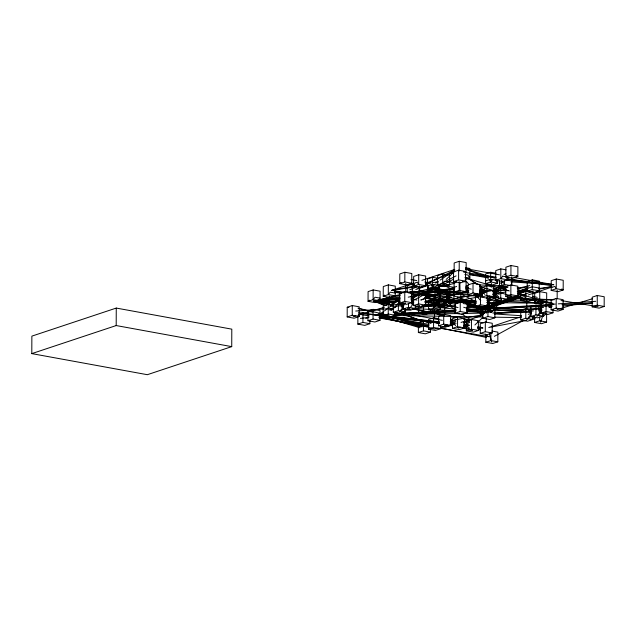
<?xml version="1.0" encoding="UTF-8"?>
<svg xmlns="http://www.w3.org/2000/svg" width="636" height="636" viewBox="0 0 636 636"><rect width="100%" height="100%" fill="white"/><g stroke="black" fill="none" stroke-linecap="round" stroke-linejoin="round"><path stroke-width="0.95" d="M31.8 353.616L31.864 336.134L116.261 308.07L231.798 329.154L231.735 346.628L147.337 374.699L31.8 353.616L116.197 325.553L231.735 346.628M116.197 325.553L116.261 308.07M347.184 316.951L347.216 307.236L352.28 305.55L359.213 306.822L359.181 316.529L354.117 318.215L347.184 316.951L352.249 315.265L359.181 316.529M352.249 315.265L352.28 305.55M369.858 320.775L369.85 323.692L364.786 325.378L357.853 324.106L357.877 316.338M357.853 324.106L362.918 322.428L362.949 312.713L368.149 313.667M367.982 320.743L368.013 311.036L373.078 309.35L380.01 310.614L379.978 320.321L374.914 322.007L367.982 320.743L373.046 319.057L379.978 320.321M373.046 319.057L373.078 309.35M373.149 289.929L373.117 299.635L368.053 301.321L368.085 291.614L373.149 289.929L380.082 291.193L380.042 300.908L374.978 302.585L368.053 301.321L369.389 300.168M395.179 312.356L395.171 315.273L390.106 316.959L383.174 315.687L383.206 305.98L388.27 304.294L393.469 305.248M383.174 315.687L388.238 314.009L388.27 304.294M388.342 284.88L388.302 294.587L383.238 296.273L383.277 286.558L388.342 284.88L395.274 286.144L395.234 295.851L390.17 297.537L383.238 296.273L384.581 295.112M389.208 304.803L389.24 296.058M405.307 308.993L405.299 311.902L400.235 313.588L393.302 312.324L393.334 302.617L398.398 300.931L400.131 301.241M393.302 312.324L398.367 310.638L398.398 300.931M399.694 303.054L399.726 293.347L404.79 291.662L411.723 292.926L411.691 302.641L406.627 304.318L399.694 303.054L404.758 301.377L411.691 302.641M415.435 305.622L415.427 308.54L410.363 310.217L403.431 308.953L403.447 303.126M404.758 301.377L404.79 291.662M401.101 282.479L399.758 283.64L404.822 281.955L404.862 272.248L411.794 273.512L411.754 283.219L406.69 284.904L399.758 283.64L399.798 273.925L404.862 272.248M405.728 292.17L405.76 283.425M407.247 292.52L407.271 285.723L412.335 284.038L414.068 284.356M403.431 308.953L408.495 307.268L408.511 303.388M412.335 284.038L412.295 293.752L418.361 294.858M413.559 305.59L413.591 295.875L418.655 294.19L425.587 295.462L425.556 305.169L420.491 306.854L413.559 305.59L418.623 303.905L425.556 305.169M430.381 329.217L430.373 332.127L425.309 333.813L418.377 332.549L418.409 322.834L423.473 321.148L428.672 322.102M418.464 306.329L418.44 313.127L425.373 314.391L430.437 312.705L430.445 309.796M418.623 303.905L418.655 294.19M418.727 274.776L418.687 284.483L413.623 286.168L413.662 276.461L418.727 274.776L425.659 276.04L425.619 285.747L420.555 287.432L413.623 286.168L415.046 282.925L417.296 282.177L418.687 284.483L425.619 285.747M419.227 295.017L419.259 286.28M419.593 294.699L419.625 285.962M418.377 332.549L423.441 330.863L423.473 321.148M419.776 311.974L418.44 313.127L423.504 311.441L423.528 305.614M439.492 285.365L439.484 288.283L434.42 289.96L427.487 288.696L427.527 278.989L432.591 277.304L437.783 278.25M440.51 325.847L440.502 328.756L435.437 330.442L428.505 329.178L428.537 319.471L433.601 317.785L438.8 318.731M439.492 285.508L434.491 284.594L431.16 284.705L428.903 285.453L427.487 288.696L432.552 287.011L432.591 277.304M428.505 329.178L433.569 327.492L433.601 317.785M433.665 298.364L433.633 308.078L428.569 309.756L428.6 300.049L433.665 298.364L435.398 298.682M434.539 318.286L434.571 309.549M438.633 325.807L438.665 316.1L443.729 314.415L450.662 315.679L450.63 325.394L445.566 327.079L438.633 325.807L443.697 324.129L450.63 325.394M438.721 300.566L438.697 306.393L445.629 307.657L450.693 305.972L450.701 303.062M446.965 297.298L440.033 296.034L436.375 297.25L434.96 300.494L440.025 298.809L440.056 289.102L446.989 290.366L446.957 300.073L441.893 301.758L434.96 300.494L434.992 290.787L440.056 289.102M440.573 306.425L440.565 309.342L435.501 311.02L428.569 309.756L429.904 308.603M442.712 273.933L442.68 283.648L437.616 285.333L437.655 275.619L442.712 273.933L449.644 275.205L449.612 284.912L444.548 286.598L437.616 285.333L438.586 284.117M443.697 324.129L443.729 314.415M443.777 300.82L443.761 304.708L438.697 306.393L439.667 305.177M444.667 314.923L444.699 306.178L425.071 304.771M455.758 304.286L448.825 303.022L448.857 293.315L453.921 291.63L453.889 301.337L448.825 303.022L450.24 299.779L453.897 298.562L460.83 299.834M452.49 328.343L452.53 318.628L457.594 316.951L464.526 318.215L464.487 327.922L459.423 329.607L452.49 328.343L457.554 326.658L464.487 327.922M453.532 281.589L453.563 271.874L458.628 270.189L465.56 271.461L465.528 281.168L460.464 282.853L453.532 281.589L458.596 279.904L465.528 281.168M462.634 281.358L466.101 281.986L466.069 291.693L461.005 293.379L454.072 292.115L454.104 282.408L456.632 281.565M454.144 271.723L454.168 262.986L459.232 261.301L466.164 262.565L466.132 272.28L463.533 271.803M455.153 313.174L455.185 303.467L460.249 301.782L467.182 303.046L467.142 312.761L462.086 314.438L455.153 313.174L460.218 311.489L467.142 312.761M457.554 326.658L457.594 316.951M458.596 279.904L458.628 270.189M454.072 292.115L459.136 290.429L459.168 281.692M459.2 271.015L459.232 261.301M460.218 311.489L460.249 301.782M460.822 302.601L460.854 292.894M466.355 330.871L466.395 321.164L471.459 319.479L478.391 320.743L478.352 330.45L473.287 332.135L466.355 330.871L471.419 329.186L478.352 330.45M467.937 294.643L467.969 284.936L473.033 283.251L479.965 284.515L479.934 294.23L474.869 295.907L467.937 294.643L473.001 292.965L479.934 294.23M471.419 329.186L471.459 319.479M473.001 292.965L473.033 283.251M487.43 298.252L487.399 306.019L482.334 307.705L475.402 306.441L475.442 296.734L480.506 295.048L482.239 295.366M482.621 309.191L476.555 308.086L476.563 306.139M480.22 333.399L480.26 323.692L485.324 322.007L492.248 323.271L492.216 332.978L487.152 334.663L480.22 333.399L485.284 331.714L492.216 332.978M480.307 308.158L480.291 313.977L482.891 314.454M475.402 306.441L480.466 304.755L480.506 295.048M481.802 297.179L481.834 287.464L486.898 285.779L493.83 287.051L493.79 296.758L488.726 298.443L481.802 297.179L486.858 295.494L493.79 296.758M482.875 318.239L482.915 308.524L487.979 306.846L494.911 308.11L494.872 317.817L489.807 319.503L482.875 318.239L487.939 316.553L494.872 317.817M485.284 331.714L485.324 322.007M497.606 280.325L497.598 283.235L492.534 284.92L485.602 283.656L485.634 273.941L490.698 272.264L495.897 273.21M491.787 331.014L497.853 332.119L497.821 341.826L492.757 343.512L485.825 342.248L485.856 334.48M486.254 322.508L486.27 318.628M486.858 295.494L486.898 285.779M487.939 316.553L487.979 306.846M488.551 307.665L488.583 298.928M485.602 283.656L490.666 281.971L490.698 272.264M485.825 342.248L490.889 340.562L490.92 332.795M492.304 307.737L492.32 303.849L487.987 303.062M487.279 299.612L489.879 300.081L494.943 298.395L494.975 288.688L493.242 288.37M507.671 296.376L507.655 299.286L502.591 300.971L495.659 299.707L495.698 290L500.763 288.315L505.962 289.261M508.816 298.014L508.808 300.931L503.744 302.609L496.811 301.345L496.819 299.405M505.533 287.289L499.467 286.184L499.483 280.357M495.659 299.707L500.723 298.022L500.763 288.315M500.826 268.893L500.794 278.6L495.73 280.285L495.762 270.578L500.826 268.893L506.025 269.839M501.701 288.816L501.725 280.079M504.547 280.619L504.531 284.499L499.467 286.184M505.787 296.336L505.827 286.629L510.891 284.944L517.823 286.208L517.784 295.923L512.719 297.6L505.787 296.336L510.851 294.651L517.784 295.923M507.735 276.954L507.727 279.872L502.663 281.549L495.73 280.285L496.7 279.077M510.851 294.651L510.891 284.944M506.828 275.706L505.858 276.922L510.923 275.237L510.954 265.522L517.887 266.794L517.855 276.501L512.791 278.186L505.858 276.922L505.89 267.207L510.954 265.522M511.463 284.793L511.487 277.996M511.829 285.445L511.853 276.708M532.737 316.601L532.73 319.51L527.665 321.196L520.733 319.932L520.765 310.217L525.829 308.54L531.028 309.486M520.733 319.932L525.797 318.246L525.829 308.54M525.9 289.118L525.869 298.825L520.805 300.51L520.836 290.803L525.9 289.118L527.634 289.436M526.767 309.04L526.799 300.303M527.196 291.248L527.228 281.533L532.292 279.848L539.225 281.12L539.193 290.827L534.129 292.512L527.196 291.248L532.26 289.563L539.193 290.827M542.866 313.23L542.858 316.14L537.794 317.825L530.861 316.561L530.893 306.854L535.957 305.169L541.157 306.115M532.26 289.563L532.292 279.848M532.801 300.089L525.869 298.825L524.469 296.519L522.22 297.266L520.805 300.51L527.737 301.774L532.801 300.089L532.825 291.352M546.618 314.271L546.594 322.039L541.53 323.724L534.598 322.46L534.622 316.633M530.861 316.561L535.925 314.876L535.957 305.169M534.598 322.46L539.662 320.775L539.678 316.895M539.765 291.646L539.733 301.353L534.669 303.038L534.701 293.331L539.765 291.646L546.698 292.91L546.658 302.625L545.33 301.559M540.648 306.711L540.664 302.831M552.994 309.859L552.986 312.777L547.922 314.462L540.99 313.19L541.021 303.483L546.086 301.798L552.151 302.903M540.99 313.19L546.054 311.513L546.086 301.798M551.118 309.827L551.15 300.113L556.214 298.435L563.146 299.699L563.114 309.406L558.05 311.091L551.118 309.827L556.182 308.142L563.114 309.406M551.189 290.406L551.221 280.699L556.285 279.013L563.218 280.277L563.178 289.984L558.122 291.67L551.189 290.406L556.254 288.72L563.178 289.984L561.85 288.927M556.182 308.142L556.214 298.435M556.285 279.013L556.254 288.72L554.854 286.415L551.197 287.631M557.152 298.936L557.184 290.199M592.172 306.886L592.203 297.179L597.268 295.494L604.2 296.758L604.168 306.465L599.104 308.15L592.172 306.886L597.236 305.2L604.168 306.465M597.236 305.2L597.268 295.494M489.012 307.363L490.046 297.791M491.183 287.273L491.596 283.441M402.516 302.625L401.849 306.417L403.598 305.495M543.812 312.761L543.144 316.553L546.006 313.818M540.592 322.253L543.653 313.214M479.934 306.957L476.555 308.086L477.262 306.465M481.706 310.742L480.291 313.977L482.819 313.143M489.497 307.522L496 298.745M503.1 289.165L505.461 285.977L479.87 284.96M403.486 306.727L399.297 312.109L403.812 308.46M413.615 303.364L409.425 308.746L407.501 308.46M531.513 313.564L526.735 319.717L531.243 316.068M541.641 310.201L536.864 316.354L541.371 312.697M419.243 292.242L414.235 291.328L412.295 293.752L410.904 291.447L407.247 292.655M427.487 288.696L428.457 287.488M431.16 284.705L432.552 287.011L434.491 284.594M448.825 303.022L449.795 301.814M490.666 281.971L492.598 279.546L495.683 280.11L497.598 283.235L490.666 281.971L489.267 279.665L485.61 280.881M476.555 308.086L477.525 306.87M467.317 309.851L491.421 312.332L501.621 300.78M391.72 309.788L399.599 302.259M446.162 279.427L454.756 271.214M492.924 291.542L499.371 285.381M489.553 307.387L496.716 300.55M474.901 324.964L482.78 317.436M411.325 302.37L413.575 300.542M538.756 309.971L541.761 307.538M548.884 306.608L551.889 304.167M389.995 305.169L399.432 297.95M378.213 315.734L383.468 311.72M384.43 310.98L399.917 299.135M436.034 282.789L437.632 281.732M440.033 280.142L454.422 270.594M489.633 307.546L499.228 301.178M494.371 336.341L523.738 320.298M540.155 311.33L541.88 310.384M383.595 313.079L379.215 315.384L382.761 313.588M389.725 309.851L395.854 306.624M411.484 301.345L453.508 279.204M476.801 293.959L473.931 294.436L475.672 293.538M480.013 291.296L485.22 288.601M486.341 295.676L487.796 296.964L489.529 296.066M493.011 294.277L499.085 291.129M446.369 324.702L444.628 325.6L447.498 325.123M450.709 322.46L455.917 319.765M490.65 307.419L502.806 301.138L543.088 303.086M460.226 327.23L458.492 328.128L457.038 326.84M463.7 325.441L469.781 322.301M389.828 309.955L393.366 308.134M395.131 307.228L403.081 303.141M411.031 299.055L456.076 275.889M421.883 286.454L415.777 289.531L427.972 285.477M425.373 284.705L454.136 270.228M489.712 307.633L501.041 301.933M518.475 293.164L527.188 288.776M379.247 315.496L382.808 313.866M390.83 310.193L393.501 308.969M399.742 306.115L405.084 303.666M512.934 297.767L490.69 307.538L533.191 291.034M409.783 289.738L417.995 286.462M425.293 283.553L453.579 272.272M488.313 306.099L499.26 301.734M518.427 294.094L527.546 290.453M411.325 297.72L414.092 296.646M418.711 294.842L443.618 285.119L454.064 290.477M379.302 315.615L382.983 314.224M411.516 303.452L413.36 302.752M420.722 299.977L456.616 286.423M413.416 283.171L391.792 290.366L404.536 292.314M421.883 280.357L454.796 269.41M463.875 272.017L465.56 271.461M435.437 282.988L438.284 282.042M358.728 314.12L362.949 312.713M465.647 279.578L469.869 278.178L469.901 268.464L465.568 267.677M365.803 318.398L368.936 317.364L360.405 318.413M376.162 314.955L382.975 312.689M391.196 309.955L393.605 309.16M401.125 306.655L403.947 305.717M411.468 303.213L413.75 302.458M421.271 299.961L454.732 288.831M494.148 277.749L495.937 277.153M503.982 274.482L505.962 273.822M437.115 303.849L438.808 303.293M447.243 300.486L448.937 299.922M499.475 283.41L503.132 282.193L504.531 284.499L510.597 285.604M517.275 291.479L527.999 287.917M527.204 288.474L532.268 286.788L539.201 288.052M496.811 301.345L500.182 300.224M511.161 296.575L506.94 297.982L513.872 299.246L518.936 297.561L518.968 287.854L517.235 287.536M490.714 307.45L520.812 297.441M528.333 294.937L551.849 287.122M461.044 322.436L482.613 315.265M521.321 316.672L488.766 327.492L526.481 320.417M528.27 314.359L531.553 313.27M538.613 310.917L541.944 309.812L538.573 307.697M548.955 307.482L552.072 306.449M557.112 309.613L592.601 298.689M353.187 316.736L356.025 315.869M357.925 315.297L384.462 307.212M376.242 315.257L382.92 313.492M424.928 302.378L468.843 290.763M399.965 294.587L374.048 301.114L384.836 305.725M517.307 288.498L529.74 285.548M400.155 295.374L374.048 301.114L386.72 305.383M410.792 293.037L454.303 283.473M473.931 294.436L477.819 293.617M479.759 293.204L507.933 287.241M377.267 315.289L383.063 314.057M414.958 307.283L419.792 306.258M421.724 305.844L471.984 295.168M479.711 293.53L482.613 292.91M438.387 328.144L434.499 328.971L385.734 315.806M440.327 327.739L452.959 325.06M463.644 322.802L468.501 321.776M415.96 285.826L391.792 290.366L417.256 286.534M425.627 284.014L431.431 282.925M433.362 282.559L438.196 281.653M408.24 297.147L454.653 288.442M493.194 293.323L496.096 292.783M517.37 288.784L528.007 286.788M518.897 292.902L529.526 290.906M539.201 289.086L551.77 286.733M437.051 323.271L438.983 322.905M450.582 320.727L483.463 314.558M530.345 319.685L535.178 318.779M378.269 315.281L383.126 314.391M404.512 310.487L410.339 309.422M412.287 309.064L482.263 296.289M492.956 294.333L505.588 292.027M390.178 305.598L405.689 302.847M479.679 293.474L485.419 292.512M493.075 291.232L498.823 290.27M450.375 324.638L456.115 323.676M463.771 322.396L469.519 321.434M399.519 296.933L374.048 301.114L393.525 305.041M411.269 295.009L454.374 287.941M466.132 286.009L468.088 285.691M425.094 285.357L428.036 284.92M517.442 291.781L527.236 290.31M538.994 288.537L551.73 286.629M494.323 294.15L496.215 293.919M494.331 313.564L543.542 307.498M400.211 297.982L374.048 301.114L393.39 304.97M410.872 296.71L413.774 296.36M399.631 298.387L374.048 301.114L393.668 302.521M411.444 297.123L413.408 296.917M425.222 295.653L457.697 292.194M465.568 291.352L468.525 291.034M480.331 289.778L482.303 289.571M493.123 288.41L506.9 286.947M549.536 307.283L551.499 307.093M562.296 306.011L592.712 302.959M399.774 298.833L374.048 301.114L393.764 302.466M411.651 297.775L413.631 297.6M425.5 296.551L468.048 292.775M479.926 291.717L482.891 291.455M492.789 290.58L496.748 290.223M457.371 297.115L482.557 294.929M355.731 311.044L393.851 308.309M494.315 313.667L533.413 310.861M379.366 315.981L384.311 315.647M394.193 314.979L455.662 310.885M467.317 310.018L555.26 304.064M558.225 303.857L595.773 301.313M374.501 314.828L383.429 314.343M394.336 313.747L455.837 310.4M466.745 309.804L552.056 305.153M561.978 304.612L592.72 302.943M374.493 314.844L383.397 314.391M394.288 313.842L455.662 310.726M467.547 310.122L551.69 305.844M489.267 279.665L492.598 279.546M410.904 291.447L414.235 291.328M375.471 314.876L383.381 314.597M394.256 314.216L455.559 312.077M467.42 311.664L541.57 309.072M408.694 293.069L460.067 291.908L459.828 282.265M375.494 314.963L383.436 314.82M394.368 314.637L459.908 313.508M462.881 313.461L484.735 313.087M492.677 312.952L531.402 312.284M399.782 300.947L374.048 301.114L395.862 302.386M425.516 300.772L475.99 300.438M486.882 300.367L499.745 300.287M503.704 300.256L552.199 299.938M443.507 294.587L468.867 294.595M477.652 294.595L482.525 294.595M480.315 290.255L508.339 290.644M397.77 301.408L374.048 301.114L395.441 302.203M425.444 301.758L475.855 302.386M486.731 302.521L543.065 303.229M376.48 315.146L383.421 315.265M393.342 315.44L482.597 316.974M494.49 317.173L521.274 317.634M532.181 317.825L535.154 317.873M418.599 291.375L455.042 292.147L418.679 291.065M461.943 292.29L468.835 292.433M479.671 292.663L482.629 292.727M456.998 292.242L458.961 292.306M461.911 292.393L468.788 292.608M479.6 292.942L482.549 293.029M487.796 296.964L498.696 297.425M507.608 297.807L554.179 299.779M414.593 308.555L455.909 310.877M466.737 311.489L485.427 312.538L485.085 305.837M425.611 304.119L455.368 305.852M467.269 306.544L486.111 307.641M491.064 307.927L523.794 309.835M510.891 281.883L553.733 284.713L514.007 277.463M394.67 291.972L403.431 292.544M419.013 293.578L437.512 294.794M494.307 313.938L521.568 315.734M532.276 316.442L534.224 316.569M448.69 325.457L452.586 325.712M464.272 326.483L466.22 326.61M477.906 327.381L482.772 327.707L477.572 326.753M425.301 304.628L455.861 306.727M466.705 307.466L484.449 308.683M494.299 309.358L520.916 311.187M482.549 307.872L486.182 308.126M359.292 313.429L387.316 316.1M506.812 280.317L553.733 284.713L507.6 279.077M403.478 292.846L394.678 292.019L401.555 292.918M419.116 294.309L435.732 295.867M446.488 296.869L451.377 297.33M422.709 305.606L456.028 309.287M466.808 310.479L485.427 312.538M358.632 312.737L387.189 315.957M391.124 316.402L439.373 321.84M450.201 323.064L454.136 323.509M463.986 324.614L468.907 325.171M390.258 316.442L439.301 322.166M451.075 323.541L453.031 323.772M379.398 316.084L439.476 323.096M450.304 324.368L452.276 324.599M464.097 325.974L467.047 326.324M477.882 327.588L482.811 328.16M469.32 274.402L495.818 277.638M425.118 295.796L434.929 296.996M446.711 298.435L449.652 298.793M460.456 300.113L476.157 302.028M419.967 327.763L376.528 314.836L387.332 316.203M389.296 316.45L439.389 322.794M450.193 324.161L452.164 324.408M463.946 325.902L466.896 326.276M429.03 325.632L376.528 314.836L439.46 323.255M450.272 324.702L452.244 324.964M464.042 326.546L466.991 326.944M477.803 328.391L480.752 328.78M528.691 310.296L531.577 310.718M539.288 311.855L541.212 312.133M545.06 312.697L546.992 312.984M463.111 303.539L475.625 305.383M479.48 305.948L481.404 306.234M411.85 304.247L413.782 304.525M417.629 305.097L419.553 305.375M391.132 306.051L393.056 306.337M401.721 307.609L403.653 307.896M466.419 272.685L495.834 277.185M507.6 278.989L551.73 285.731M419.243 294.563L434.929 296.964M446.695 298.761L449.644 299.214M460.424 300.86L476.118 303.261M454.827 302.815L456.775 303.126M467.484 304.859L478.2 306.592M480.148 306.902L485.991 307.848L480.101 306.838M561.055 300.55L598.166 306.679M457.594 303.07L440.963 300.287L455.845 310.074M467.38 304.708L478.145 306.512M413.233 295.223L415.173 295.557M424.872 297.235L458.834 303.118M467.563 304.628L475.331 305.964M480.18 306.806L485.999 307.816M359.467 314.248L369.238 315.949M379.008 317.642L428.855 326.284M440.581 328.319L489.442 336.794M510.923 275.237L517.855 276.501L516.527 275.436M465.56 268.623L499.475 274.808M469.249 274.506L488.535 278.027M464.876 274.49L467.953 275.054L469.869 278.178L465.536 277.383M518.308 293.896L523.985 294.929M532.491 296.479L537.213 297.346M454.104 282.408L455.837 282.726M495.698 290L497.432 290.31M449.62 282.138L444.62 281.223L442.68 283.648L449.612 284.912M514.603 296.774L518.936 297.561L517.497 295.215M545.791 302.466L539.733 301.353L538.334 299.047L536.084 299.795L534.669 303.038L541.602 304.302M465.488 288.036L471.3 289.102M480.013 290.692L485.236 291.638M493.059 293.069L499.403 294.23M512.608 296.638L553.67 304.127L517.784 293.45M410.975 279.522L416.803 280.587M424.84 282.05L430.039 283.004M445.709 285.858L454.438 287.456M466.085 289.579L468.024 289.937M479.671 292.059L482.581 292.592M494.156 294.699L495.889 295.017M493.218 295.311L494.951 295.629M459.136 290.429L466.069 291.693M500.723 298.022L507.655 299.286M404.822 281.955L411.754 283.219M432.552 287.011L439.484 288.283M489.744 297.449L494.943 298.395M503.609 299.977L508.808 300.931L507.369 298.586M457.387 292.266L459.12 292.576M546.054 311.513L552.986 312.777M446.393 295.47L448.992 295.947M446.369 296.416L452.148 297.465M460.814 299.047L476.269 301.869M486.826 304.572L488.559 304.89M480.466 304.755L487.399 306.019M535.925 314.876L542.858 316.14M440.025 298.809L446.957 300.073M453.889 301.337L459.955 302.45M484.219 306.87L487.685 307.506M394.662 292.194L401.443 293.435M424.697 297.672L435.358 299.62M467.333 305.455L477.024 307.22M482.915 308.524L484.648 308.842M395.25 293.077L390.242 292.163L388.302 294.587L395.234 295.851M411.564 296.225L413.297 296.543M525.797 318.246L532.73 319.51M539.662 320.775L546.594 322.039M411.126 298.038L413.726 298.507M411.126 298.984L416.993 300.049M424.816 301.48L458.055 307.546M466.856 309.152L486.58 312.753M425.269 302.052L428.736 302.68M380.058 298.133L375.049 297.219L373.117 299.635L380.042 300.908M408.495 307.268L415.427 308.54M423.504 311.441L430.437 312.705L429.109 311.648M466.395 321.164L468.128 321.474M398.367 310.638L405.299 311.902M401.427 312.856L442.37 320.329M450.169 321.752L455.042 322.643M463.867 324.257L469.535 325.29M388.238 314.009L395.171 315.273M347.216 307.236L348.949 307.554M376.528 314.836L429.069 324.424M433.569 327.492L440.502 328.756M379.247 317.936L426.923 326.642M490.889 340.562L497.821 341.826M423.441 330.863L430.373 332.127M362.918 322.428L369.85 323.692M412.74 308.826L444.659 315.186M450.463 316.346L457.236 317.698M464.01 319.049L469.813 320.202M477.549 321.744L483.352 322.905M412.025 308.77L443.181 315.059M450.972 316.633L455.837 317.61M463.628 319.185L469.471 320.361M440.7 328.033L486.389 337.422M418.297 293.538L460.862 302.45M466.665 303.658L476.332 305.685M482.136 306.902L486.007 307.713M379.128 317.006L422.121 326.809M357.949 308.142L389.168 315.48M379.35 316.768L420.921 326.848M358.958 308.579L372.346 312.189M379.04 313.993L383.818 315.289M464.9 277.717L509.285 290.922M463.7 307.268L484.473 313.453M479.639 286.439L511.789 296.13M450.606 324.106L452.498 324.678M462.897 327.81L472.357 330.664L470.902 329.369M465.488 268.861L494.522 278.107M448.968 281.494L454.589 283.282M465.83 286.86L468.637 287.758M479.878 291.336L482.684 292.226M447.251 296.956L450.996 298.149M460.361 301.13L475.346 305.9M396.403 312.451L431.049 323.478M433.49 288.49L475.974 303.69M484.29 306.663L487.065 307.657M465.433 268.98L488.154 277.956M461.028 299.667L476.475 305.773M401.022 312.642L422.606 321.856M457.554 292.258L475.847 301.623M484.553 306.091L487.168 307.427M480.021 287.957L485.22 290.724M493.003 294.881L501.661 299.492L500.206 298.205M450.717 319.121L455.909 321.888M463.7 326.045L472.357 330.664M468.056 278.489L478.097 284.674M479.775 285.699L483.122 287.758M528.444 311.068L530.973 312.65M411.142 300.089L413.67 301.679M401.014 303.459L403.542 305.049M461.641 313.882L471.562 320.409M468.629 278.409L477.652 284.467M480.116 286.12L482.581 287.774M484.052 306.385L491.421 312.332L486.747 297.569M478.049 328.224L480.26 330.005M485.427 334.17L488.376 336.547M492.924 291.765L498.751 296.917M479.79 289.881L484.886 294.389M463.62 322.929L469.448 328.081M450.487 321.045L455.583 325.553M484.433 306.624L490.92 312.499M476.086 295.533L480.752 300.645M486.087 306.488L491.421 312.332M465.123 279.88L468.883 284.372M477.644 294.85L478.892 296.344M486.405 305.328L488.281 307.57M489.315 333.685L491.827 342.041M489.943 284.244L490.292 286.168M484.982 306.314L486.19 313.055M435.573 305.654L433.633 308.078L440.565 309.342L438.649 306.218L435.573 305.654M445.701 302.283L443.761 304.708L450.693 305.972L448.778 302.847L445.701 302.283M502.726 276.183L500.794 278.6L507.727 279.872L505.811 276.74L502.726 276.183"/></g></svg>
